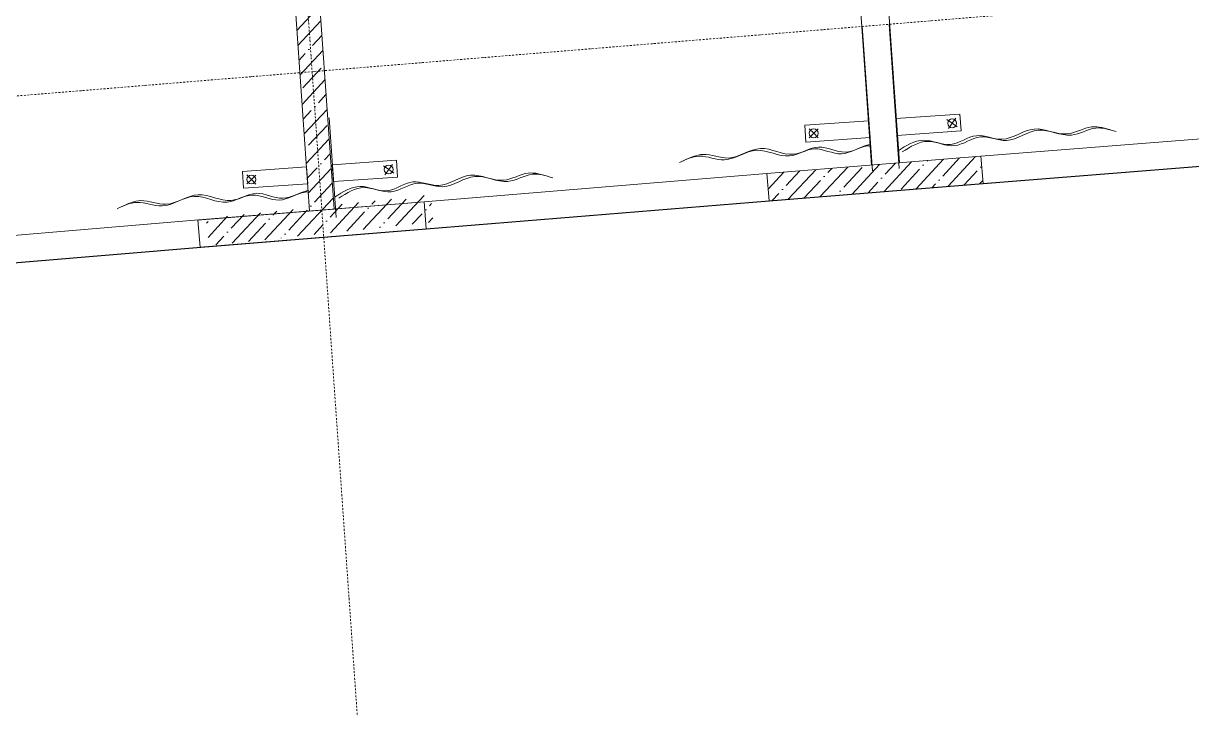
# Model space of a CAD drawing. Header units: millimetres. Extents: x -798 to 124478, y -405 to 121556.
# Drawn here: x 61324 to 69898, y 9084 to 14113 of the extents above; entities that cross this region are included whole.
import ezdxf

# ---------------------------------------------------------------- set-up
doc = ezdxf.new("R2010")
doc.units = ezdxf.units.MM
doc.linetypes.add('CENTER', pattern=[2, 1.25, -0.25, 0.25, -0.25])
doc.linetypes.add('Strichpunkt', pattern=[25.4, 12.7, -6.35, 0, -6.35])
for name, color, linetype, lineweight in [('A-AXES', 40, 'CENTER', 5), ('A-Hatch', 253, 'Continuous', 9), ('A-WALL-BRCK', 5, 'Continuous', 9), ('A-WALL-GVL', 5, 'Continuous', 13), ('LWA', 9, 'Continuous', 0), ('S-COLS+2', 20, 'Continuous', 15), ('S-WALL', 5, 'Continuous', 15)]:
    doc.layers.add(name, color=color, linetype=linetype, lineweight=lineweight)
doc.layers.add('A-ЭСКИЗ', color=250, linetype='Continuous')

# ---------------------------------------------------------------- blocks, each defined once
blk = doc.blocks.new('штора2')
at = {"layer": 'LWA', "color": 9}
for q in [(27767.8, 22038.8), (27702.1, 22032.7), (27708.2, 21966.9), (27774, 21973.1)]:
    blk.add_line((27738, 22002.9), q, dxfattribs=at)
blk.add_lwpolyline([(27677, 21939.2), (28148.4, 21939.2), (28148.4, 22063.4), (27677, 22063.4)], close=True, dxfattribs=at)
blk.add_circle((27738, 22002.9), 32.4, dxfattribs=at)
for points, knots in [([(28141.4, 22122.6), (28136.3, 22122.5), (28066.7, 22124), (27929.6, 22212.2), (27740.5, 22074.7), (27531.2, 22205), (27311.7, 22039.8), (27090.5, 22195.7), (26899.4, 22085.9), (26789.9, 22128.8), (26740.5, 22148.1)], [187.014587, 187.014587, 187.014587, 187.014587, 202.944401, 403.924227, 603.513811, 795.094955, 1040.158283, 1286.67345, 1472.778245, 1625.519582, 1625.519582, 1625.519582, 1625.519582]), ([(28143.2, 22113.4), (28082.5, 22121.8), (27954.9, 22198.4), (27770, 22063.9), (27560.7, 22194.2), (27341.1, 22028.9), (27120, 22184.9), (26928.9, 22075.1), (26819.3, 22118), (26770, 22137.3)], [215.715231, 215.715231, 215.715231, 215.715231, 403.924227, 603.513811, 795.094955, 1040.158283, 1286.67345, 1472.778245, 1625.519582, 1625.519582, 1625.519582, 1625.519582])]:
    blk.add_open_spline(points, degree=3, knots=knots, dxfattribs=at)
blk = doc.blocks.new('штора1')
at = {"layer": 'LWA', "color": 9}
for q in [(24778.9, 22038.8), (24772.8, 21973.1), (24844.7, 22032.7), (24838.5, 21966.9)]:
    blk.add_line((24808.7, 22002.9), q, dxfattribs=at)
blk.add_lwpolyline([(24869.8, 21939.2), (24398.3, 21939.2), (24398.3, 22063.4), (24869.8, 22063.4)], close=True, dxfattribs=at)
blk.add_circle((24808.7, 22002.9), 32.4, dxfattribs=at)
for points in [[(24398.3, 22176.5), (24590.8, 22112.1), (24786.8, 22156.9), (24979.9, 22106.5), (25167.4, 22145.7), (25405.3, 22086.9), (25646.1, 22140.1), (25828, 22100.9), (25976.3, 22137.3)], [(24427.8, 22187.3), (24620.3, 22123), (24816.2, 22167.7), (25009.3, 22117.4), (25196.9, 22156.5), (25434.8, 22097.8), (25675.5, 22150.9), (25857.5, 22111.8), (26005.8, 22148.1)]]:
    blk.add_spline(points, degree=3, dxfattribs=at)
blk = doc.blocks.new('шторы')
at = {"xscale": -0.9999999999999998, "rotation": 180.0000000000041}
for name, p in [('штора2', (-57297.4, 13991.9)), ('штора1', (-53349.2, 13994)), ('штора2', (-61438.4, 13942.4)), ('штора1', (-57498.3, 13944.9))]:
    blk.add_blockref(name, p, dxfattribs=at)
blk = doc.blocks.new('оси 2')
at = {"layer": 'A-AXES', "linetype": 'Strichpunkt', "transparency": 33554687}
for p, q in [((2221522.3, -2400760.3), (2223492.1, -2428847.3)), ((2166716.7, -2424481.1), (2276875.3, -2415426))]:
    blk.add_line(p, q, dxfattribs=at)

msp = doc.modelspace()

# ---------------------------------------------------------------- hatches: boundary and pattern name
at = {"layer": 'A-Hatch'}
h = msp.add_hatch(dxfattribs=at)
h.set_pattern_fill('ANSI35', color=256, scale=25, angle=-177.93393, style=0)
h.set_pattern_definition([(227.066067, (-46077.4, -650647.46), (116.227165, -108.13329), []), (227.066067, (-46189.57, -650651.51), (116.227165, -108.13329), [198.4375, -39.6875, 0, -39.6875])])
h.paths.add_polyline_path([(63210.6, 21362.8), (63252.5, 20764.4), (63042.4, 20749.7), (63414.2, 15462.7), (63623.3, 15477.4), (63664.8, 14882.4), (63455.5, 14864.1), (63601.7, 12779.3), (64311.9, 12854.1), (64332.5, 12655.2), (62685.6, 12481.7), (62664.6, 12680.6), (63422.6, 12760.5), (63276.2, 14851.5), (63066.8, 14836.9), (63024.8, 15435.4), (63233.8, 15450.1), (62862.9, 20737.1), (62654, 20722.4), (62612.1, 21321), (62821.5, 21335.7), (62787, 21834.8), (62966.3, 21847.4), (63001, 21348.2)])
h = msp.add_hatch(dxfattribs=at)
h.set_pattern_fill('ANSI35', color=256, scale=25, angle=-177.93393, style=0)
h.set_pattern_definition([(227.066067, (-42331.56, -658376.72), (116.227165, -108.13329), []), (227.066067, (-42443.74, -658380.77), (116.227165, -108.13329), [198.4375, -39.6875, 0, -39.6875])])
h.paths.add_polyline_path([(68350.8, 13137.8), (68367.5, 12938.5), (66797.6, 12810.6), (66781.4, 13009.9)])

# ---------------------------------------------------------------- linework, layer by layer
at = {"layer": 'A-WALL-BRCK', "ltscale": 5, "transparency": 33554687}
for p, q in [((66958.3, 21490.6), (67548.6, 13073)), ((67162.8, 21505), (67753, 13089.4))]:
    msp.add_line(p, q, dxfattribs=at)
at = {"layer": 'A-WALL-GVL'}
for p, q in [((67479.4, 14090), (67555.4, 13030.7)), ((67679.4, 14106.5), (67752.2, 13046.7)), ((63567.2, 13418.6), (63618.4, 12688.3))]:
    msp.add_line(p, q, dxfattribs=at)
at = {"layer": 'S-COLS+2'}
msp.add_lwpolyline([(63424.6, 12734.9), (63276.2, 14851.5), (63066.8, 14836.9), (63024.8, 15435.4), (63234.2, 15450.1)], dxfattribs=at)
at = {"layer": 'S-WALL', "ltscale": 5, "transparency": 33554687}
msp.add_lwpolyline([(63455.5, 14864.1), (63604, 12749.8), (63424.6, 12734.9)], dxfattribs=at)
at = {"layer": 'S-WALL', "linetype": 'Continuous', "lineweight": 15, "ltscale": 40}
for points in [[(51832.2, 11730.9), (54353.2, 11955.6), (56002.2, 12101.3), (58523.1, 12323.2), (60092.9, 12458.4), (62609.8, 12670), (64264.7, 12803.3), (66781.3, 13009.9), (68351.5, 13137.8), (70869.1, 13336.7), (72524.5, 13465.6), (75047.3, 13657.5), (76605.5, 13777.7), (80413.9, 14058.6)], [(51850.5, 11531.7), (54370.9, 11756.3), (56019.8, 11902.1), (58540.4, 12124), (60109.8, 12259.1), (62626.2, 12470.6), (64280.9, 12604), (66797.6, 12810.5), (68367.5, 12938.5), (70884.8, 13137.3), (72539.8, 13266.2), (75062.6, 13458.1), (76620.5, 13578.3), (80428.6, 13859.1)]]:
    msp.add_lwpolyline(points, dxfattribs=at)
at = {"layer": 'S-WALL', "linetype": 'Continuous', "lineweight": 30, "ltscale": 40}
msp.add_lwpolyline([(51850.5, 11531.7), (54370.9, 11756.3), (56019.8, 11902.1), (58540.4, 12124), (60109.8, 12259.1), (62626.2, 12470.6), (64280.9, 12604), (66797.6, 12810.5), (68367.5, 12938.5), (70884.8, 13137.3), (72539.8, 13266.2), (75062.6, 13458.1), (76620.5, 13578.3), (79151.1, 13764.9)], dxfattribs=at)
at = {"layer": 'S-WALL'}
for points in [[(66797.6, 12810.5), (66781.4, 13009.9), (68351.5, 13137.8), (68367.5, 12938.4), (66797.6, 12810.5)], [(62621.2, 12470.2), (62605.1, 12669.6), (64264.7, 12803.3), (64281.1, 12604), (62621.2, 12470.2)]]:
    msp.add_lwpolyline(points, dxfattribs=at)

# ---------------------------------------------------------------- block references
msp.add_blockref('оси 2', (-2159419.1, 2433624.2))
at = {"layer": 'A-ЭСКИЗ', "rotation": 4.01173779109849}
msp.add_blockref('шторы', (96050.8, 23365.6), dxfattribs=at)

doc.saveas('drawing.dxf')
